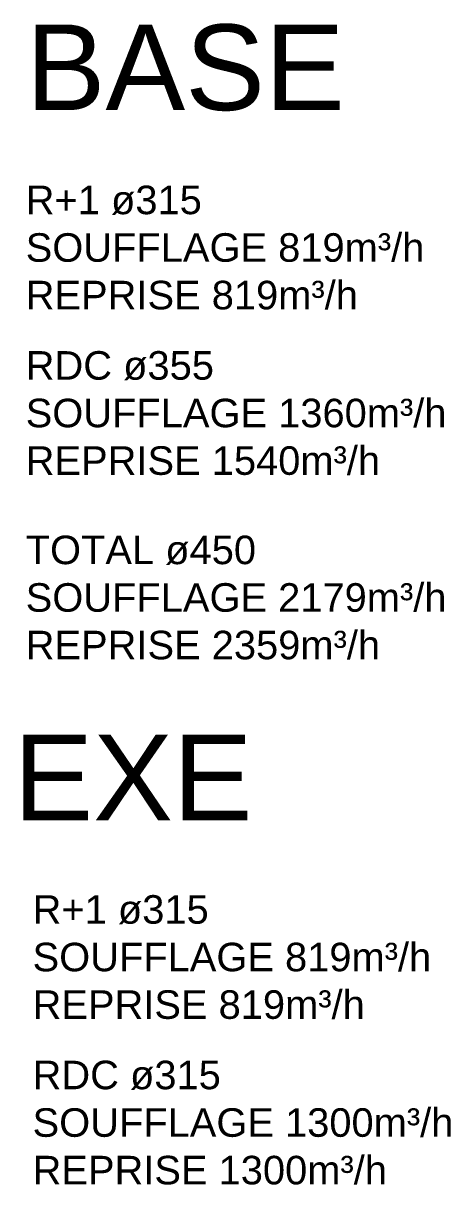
# Model space of a CAD drawing. Header units: metres. Extents: x -101133.8 to -101066.7, y -24899.3 to -24824.7.
# Drawn here: x -101098.292 to -101096.794, y -24846.234 to -24842.164 of the extents above; entities that cross this region are included whole.
import ezdxf

# ---------------------------------------------------------------- set-up
doc = ezdxf.new("R2010")
doc.units = ezdxf.units.M
doc.header["$LTSCALE"] = 0.2
doc.layers.add('CMT-CVC-CTA1-SOUFFLAGE', color=4, linetype='Continuous')
doc.styles.add('Arial', font='arial.ttf')

msp = doc.modelspace()

# ---------------------------------------------------------------- texts
at = {"layer": 'CMT-CVC-CTA1-SOUFFLAGE', "lineweight": 50, "attachment_point": 4, "style": 'Arial'}
for s, insert, char_height in [('BASE', (-101098.2836, -24842.3204), 0.3), ('R+1 ø315\\PSOUFFLAGE 819m³/h\\PREPRISE 819m³/h', (-101098.2836, -24842.9504), 0.1), ('RDC ø355\\PSOUFFLAGE 1360m³/h\\PREPRISE 1540m³/h', (-101098.2836, -24843.5304), 0.1), ('TOTAL ø450\\PSOUFFLAGE 2179m³/h\\PREPRISE 2359m³/h', (-101098.2836, -24844.1768), 0.1), ('EXE', (-101098.3267, -24844.8068), 0.3), ('R+1 ø315\\PSOUFFLAGE 819m³/h\\PREPRISE 819m³/h', (-101098.2595, -24845.4368), 0.1), ('RDC ø315\\PSOUFFLAGE 1300m³/h\\PREPRISE 1300m³/h', (-101098.2595, -24846.0168), 0.1)]:
    msp.add_mtext(s, dxfattribs=dict(at, insert=insert, char_height=char_height))

doc.saveas('drawing.dxf')
